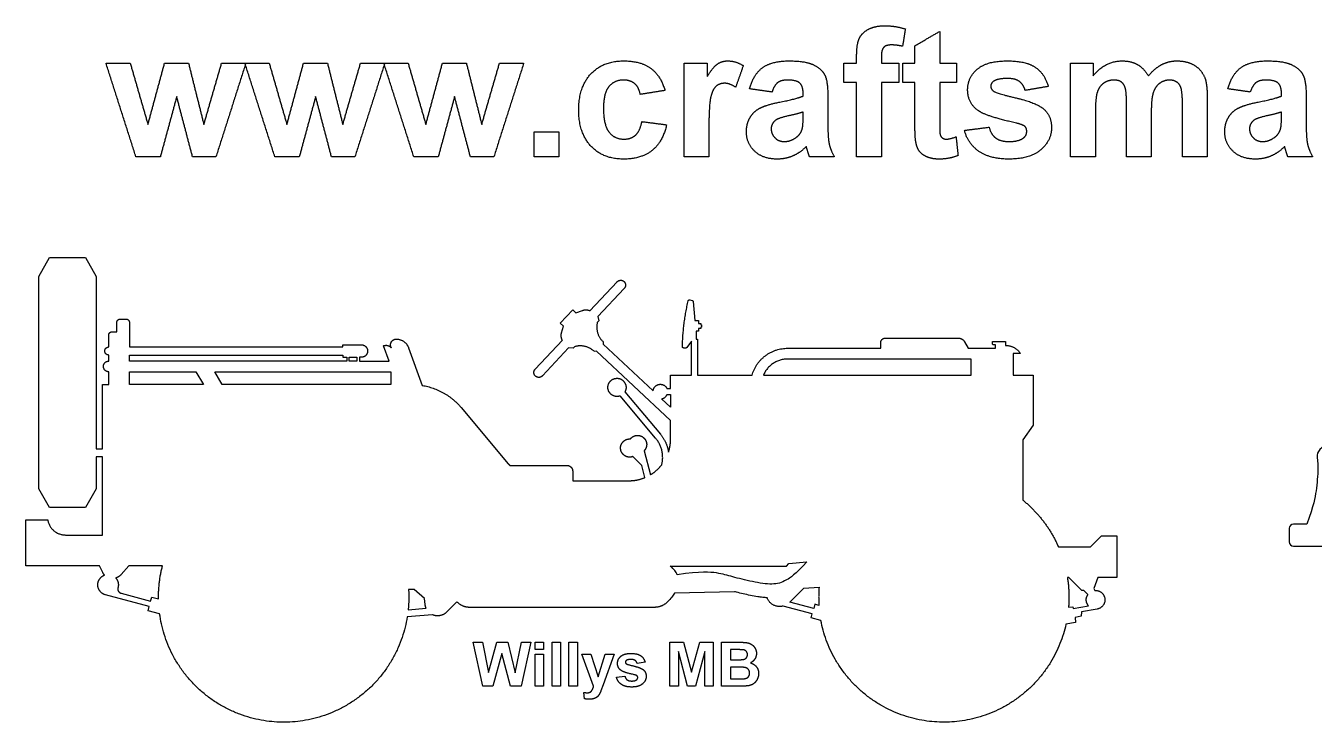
# Model space of a CAD drawing. Header units: millimetres. Extents: x -155 to 163, y -128 to 149.
# Drawn here: x -72.9 to 6.8, y 106 to 149.1 of the extents above; entities that cross this region are included whole.
import ezdxf

# ---------------------------------------------------------------- set-up
doc = ezdxf.new("R2010")
doc.units = ezdxf.units.MM
doc.header["$MEASUREMENT"] = 0
doc.layers.add('Layer 03', color=5, linetype='Continuous')

msp = doc.modelspace()

# ---------------------------------------------------------------- linework, layer by layer
at = {"layer": 'Layer 03'}
for p, q in [((-72.102, 133.598), (-71.451, 134.759)), ((-71.451, 134.759), (-69.214, 134.759)), ((-69.214, 134.759), (-68.563, 133.598)), ((-72.102, 120.466), (-72.102, 133.598)), ((-68.563, 133.598), (-68.563, 122.938)), ((-38.022, 131.474), (-36.345, 133.265)), ((-35.904, 132.851), (-37.528, 131.116)), ((-39.859, 130.713), (-39.092, 131.532)), ((-39.092, 131.532), (-38.888, 131.342)), ((-38.888, 131.342), (-38.485, 131.494)), ((-31.844, 132.15), (-31.702, 132.112)), ((-31.64, 132.039), (-31.538, 130.866)), ((-67.277, 130.167), (-67.277, 130.759)), ((-67.083, 130.954), (-66.701, 130.954)), ((-66.507, 130.759), (-66.507, 129.233)), ((-39.656, 130.523), (-39.859, 130.713)), ((-37.48, 130.845), (-37.571, 130.748)), ((-37.528, 131.116), (-37.48, 130.845)), ((-31.538, 130.866), (-31.308, 130.866)), ((-31.308, 130.866), (-31.308, 130.682)), ((-31.308, 130.682), (-31.173, 130.682)), ((-31.173, 130.682), (-31.173, 130.612)), ((-67.781, 129.233), (-67.781, 129.973)), ((-67.586, 130.167), (-67.277, 130.167)), ((-39.781, 130.11), (-39.656, 130.523)), ((-31.308, 130.201), (-31.458, 130.201)), ((-31.458, 130.201), (-31.458, 129.706)), ((-31.173, 130.385), (-31.308, 130.385)), ((-31.308, 130.385), (-31.308, 130.201)), ((-31.173, 130.612), (-31.118, 130.612)), ((-31.118, 130.455), (-31.173, 130.455)), ((-31.173, 130.455), (-31.173, 130.385)), ((-31.118, 130.612), (-31.118, 130.455)), ((-66.507, 129.233), (-53.307, 129.233)), ((-53.307, 129.233), (-53.307, 129.367)), ((-53.307, 129.367), (-52.156, 129.367)), ((-50.44, 128.361), (-50.785, 129.31)), ((-50.31, 129.183), (-50.333, 129.246)), ((-49.242, 129.189), (-48.391, 126.853)), ((-41.407, 127.858), (-39.73, 129.649)), ((-39.341, 129.18), (-40.966, 127.445)), ((-39.067, 129.15), (-39.341, 129.18)), ((-38.977, 129.247), (-39.067, 129.15)), ((-37.207, 129.556), (-37.203, 129.408)), ((-37.203, 129.408), (-34.12, 126.521)), ((-32.09, 129.168), (-32.218, 129.168)), ((-31.751, 129.59), (-32.022, 129.203)), ((-31.751, 127.495), (-31.751, 129.59)), ((-31.458, 129.706), (-31.379, 129.706)), ((-31.379, 129.706), (-31.379, 127.495)), ((-25.792, 129.154), (-20.042, 129.154)), ((-20.042, 129.154), (-20.042, 129.5)), ((-19.764, 129.778), (-15.235, 129.778)), ((-14.853, 129.553), (-14.634, 129.154)), ((-14.634, 129.154), (-12.936, 129.154)), ((-13.137, 129.447), (-13.137, 129.57)), ((-13.137, 129.57), (-12.323, 129.57)), ((-12.936, 129.364), (-13.053, 129.364)), ((-12.936, 129.154), (-12.936, 129.364)), ((-12.323, 129.57), (-12.323, 129.329)), ((-67.781, 128.361), (-67.781, 128.733)), ((-66.507, 128.361), (-66.507, 128.733)), ((-66.507, 128.733), (-53.307, 128.733)), ((-53.067, 128.361), (-66.507, 128.361)), ((-53.307, 128.733), (-53.307, 128.599)), ((-53.307, 128.599), (-53.067, 128.599)), ((-53.067, 128.599), (-53.067, 128.361)), ((-52.904, 128.361), (-52.904, 128.599)), ((-52.904, 128.599), (-52.436, 128.599)), ((-52.436, 128.361), (-52.904, 128.361)), ((-52.436, 128.599), (-52.436, 128.361)), ((-52.156, 128.599), (-52.273, 128.599)), ((-52.273, 128.599), (-52.273, 128.361)), ((-52.273, 128.361), (-50.44, 128.361)), ((-37.615, 128.968), (-37.763, 128.962)), ((-33.04, 124.685), (-37.615, 128.968)), ((-14.454, 128.488), (-25.792, 128.488)), ((-14.454, 127.495), (-14.454, 128.488)), ((-11.395, 128.831), (-11.843, 128.831)), ((-11.843, 128.831), (-11.843, 127.495)), ((-67.781, 126.905), (-67.781, 127.7)), ((-66.507, 127.7), (-62.39, 127.7)), ((-66.507, 126.905), (-66.507, 127.7)), ((-62.39, 127.7), (-61.932, 126.905)), ((-60.77, 126.905), (-61.228, 127.7)), ((-61.228, 127.7), (-50.34, 127.7)), ((-50.34, 127.7), (-50.34, 126.905)), ((-33.04, 126.659), (-33.04, 127.495)), ((-33.04, 127.495), (-31.751, 127.495)), ((-31.379, 127.495), (-28, 127.495)), ((-27.294, 127.495), (-14.454, 127.495)), ((-11.843, 127.495), (-10.615, 127.495)), ((-10.615, 127.495), (-10.615, 124.394)), ((-68.174, 122.938), (-68.174, 126.905)), ((-68.174, 126.905), (-67.781, 126.905)), ((-61.932, 126.905), (-66.507, 126.905)), ((-50.34, 126.905), (-60.77, 126.905)), ((-33.964, 123.597), (-36.154, 126.207)), ((-35.862, 126.457), (-33.67, 123.844)), ((-33.04, 125.51), (-33.589, 126.025)), ((-33.255, 126.659), (-33.04, 126.659)), ((-33.255, 126.284), (-33.04, 126.284)), ((-33.04, 126.284), (-33.04, 125.51)), ((-45.986, 125.483), (-43.073, 122.012)), ((-33.04, 123.523), (-33.04, 124.685)), ((-10.615, 124.394), (-11.254, 123.481)), ((-68.563, 122.938), (-68.174, 122.938)), ((-34.67, 122.815), (-34.273, 121.333)), ((-11.254, 123.481), (-11.254, 119.766)), ((-68.174, 122.43), (-68.563, 122.43)), ((-68.563, 122.43), (-68.563, 120.466)), ((-68.174, 117.603), (-68.174, 122.43)), ((-34.824, 121.907), (-35.372, 122.455)), ((-42.983, 121.91), (-39.452, 121.91)), ((-39.09, 121.547), (-39.09, 120.961)), ((-34.622, 121.156), (-34.824, 121.907)), ((-71.451, 119.305), (-72.102, 120.466)), ((-68.563, 120.466), (-69.214, 119.305)), ((-39.09, 120.961), (-35.602, 120.961)), ((-69.214, 119.305), (-71.451, 119.305)), ((-72.914, 115.701), (-72.914, 118.535)), ((-72.914, 118.535), (-71.558, 118.535)), ((5.219, 118.017), (5.219, 117.173)), ((6.312, 118.276), (5.478, 118.276)), ((-70.448, 117.603), (-68.174, 117.603)), ((-7.06, 116.877), (-6.383, 117.554)), ((-6.383, 117.554), (-5.44, 117.554)), ((-5.44, 117.554), (-5.44, 114.98)), ((-9.056, 116.877), (-7.06, 116.877)), ((5.478, 116.914), (7.846, 116.914)), ((-68.361, 115.701), (-72.914, 115.701)), ((-68.153, 115.287), (-68.361, 115.701)), ((-66.533, 115.701), (-67.023, 115.152)), ((-64.457, 115.701), (-66.533, 115.701)), ((-33.057, 115.672), (-25.864, 115.672)), ((-25.864, 115.672), (-25.721, 115.842)), ((-25.721, 115.842), (-24.602, 115.94)), ((-8.411, 114.98), (-8.498, 114.98)), ((-7.606, 114.175), (-8.411, 114.98)), ((-6.621, 114.98), (-6.868, 114.301)), ((-5.44, 114.98), (-6.621, 114.98)), ((-67.017, 114.001), (-65.192, 113.511)), ((-48.895, 114.228), (-49.24, 114.228)), ((-48.246, 113.683), (-48.895, 114.228)), ((-29.083, 114.099), (-32.789, 114.011)), ((-25.669, 113.46), (-24.803, 114.323)), ((-24.803, 114.323), (-23.855, 114.379)), ((-7.476, 114.175), (-7.606, 114.175)), ((-7.227, 113.927), (-7.476, 114.175)), ((-6.868, 114.301), (-6.808, 114.172)), ((-65.281, 113.181), (-67.99, 113.907)), ((-65.349, 112.924), (-65.281, 113.181)), ((-65.192, 113.511), (-65.123, 113.768)), ((-65.123, 113.768), (-64.702, 113.655)), ((-48.213, 113.311), (-48.246, 113.683)), ((-46.254, 113.469), (-46.892, 112.83)), ((-24.274, 112.732), (-26.065, 113.211)), ((-24.185, 113.062), (-25.669, 113.46)), ((-24.117, 113.319), (-24.185, 113.062)), ((-23.862, 113.251), (-24.117, 113.319)), ((-8.427, 113.142), (-8.163, 113.165)), ((-8.163, 113.165), (-8.145, 113.064)), ((-8.145, 113.064), (-7.202, 113.231)), ((-64.634, 112.732), (-65.349, 112.924)), ((-47.757, 112.67), (-49.324, 112.533)), ((-49.266, 112.976), (-48.154, 113.074)), ((-34.057, 113.128), (-45.471, 113.128)), ((-24.343, 112.475), (-24.274, 112.732)), ((-23.742, 112.314), (-24.343, 112.475)), ((-7.643, 112.574), (-8.025, 112.506)), ((-8.025, 112.506), (-7.997, 112.187)), ((-7.619, 112.849), (-7.643, 112.574)), ((-6.65, 113.027), (-7.619, 112.849)), ((-7.997, 112.187), (-8.587, 112.083)), ((-44.639, 108.252), (-45.247, 110.97)), ((-45.247, 110.97), (-44.675, 110.97)), ((-44.675, 110.97), (-44.293, 109.103)), ((-44.293, 109.103), (-43.779, 110.97)), ((-43.779, 110.97), (-43.111, 110.97)), ((-43.111, 110.97), (-42.639, 109.072)), ((-42.639, 109.072), (-42.258, 110.97)), ((-41.686, 110.97), (-42.283, 108.252)), ((-42.258, 110.97), (-41.686, 110.97)), ((-41.416, 110.97), (-40.892, 110.97)), ((-41.416, 110.514), (-41.416, 110.97)), ((-40.892, 110.97), (-40.892, 110.514)), ((-40.369, 110.97), (-39.846, 110.97)), ((-40.369, 108.252), (-40.369, 110.97)), ((-39.846, 110.97), (-39.846, 108.252)), ((-39.323, 110.97), (-38.799, 110.97)), ((-39.323, 108.252), (-39.323, 110.97)), ((-38.799, 110.97), (-38.799, 108.252)), ((-33.078, 108.252), (-33.078, 110.97)), ((-33.078, 110.97), (-32.246, 110.97)), ((-32.246, 110.97), (-31.736, 109.116)), ((-31.736, 109.116), (-31.219, 110.97)), ((-31.219, 110.97), (-30.394, 110.97)), ((-30.394, 110.97), (-30.394, 108.252)), ((-29.888, 108.252), (-29.888, 110.97)), ((-29.888, 110.97), (-28.792, 110.97)), ((-43.466, 110.284), (-44.026, 108.252)), ((-42.944, 108.252), (-43.466, 110.284)), ((-40.892, 110.514), (-41.416, 110.514)), ((-41.416, 110.227), (-40.892, 110.227)), ((-41.416, 108.252), (-41.416, 110.227)), ((-40.892, 110.227), (-40.892, 108.252)), ((-37.796, 108.252), (-38.529, 110.227)), ((-38.529, 110.227), (-37.972, 110.227)), ((-37.972, 110.227), (-37.525, 108.829)), ((-37.525, 108.829), (-37.078, 110.227)), ((-36.521, 110.227), (-37.213, 108.332)), ((-37.078, 110.227), (-36.521, 110.227)), ((-32.546, 110.392), (-32.554, 108.252)), ((-31.985, 108.252), (-32.546, 110.392)), ((-30.926, 110.392), (-31.494, 108.252)), ((-30.917, 108.252), (-30.926, 110.392)), ((-29.02, 110.514), (-29.331, 110.514)), ((-29.331, 110.514), (-29.331, 109.89)), ((-34.614, 109.738), (-35.103, 109.653)), ((-29.331, 109.89), (-28.976, 109.89)), ((-28.88, 109.434), (-29.331, 109.434)), ((-29.331, 109.434), (-29.331, 108.708)), ((-36.386, 108.809), (-35.863, 108.877)), ((-29.331, 108.708), (-28.814, 108.708)), ((-44.026, 108.252), (-44.639, 108.252)), ((-42.283, 108.252), (-42.944, 108.252)), ((-40.892, 108.252), (-41.416, 108.252)), ((-39.846, 108.252), (-40.369, 108.252)), ((-38.799, 108.252), (-39.323, 108.252)), ((-38.361, 107.473), (-38.394, 107.873)), ((-37.213, 108.332), (-37.344, 107.971)), ((-32.554, 108.252), (-33.078, 108.252)), ((-31.494, 108.252), (-31.985, 108.252)), ((-30.394, 108.252), (-30.917, 108.252)), ((-28.955, 108.252), (-29.888, 108.252))]:
    msp.add_line(p, q, dxfattribs=at)
for centre, start, end in [((5.478, 118.017), 90, 180), ((5.478, 117.173), 180, 270)]:
    msp.add_arc(centre, 0.259, start, end, dxfattribs=at)
for points, degree in [([(-20.815, 148.874), (-20.405, 149.099), (-19.778, 149.099)], 2), ([(-19.778, 149.099), (-19.135, 149.099), (-18.519, 148.901)], 2), ([(-21.531, 147.211), (-21.531, 147.935), (-21.378, 148.292)], 2), ([(-21.378, 148.292), (-21.225, 148.65), (-20.815, 148.874)], 2), ([(-18.519, 148.901), (-18.605, 148.364), (-18.691, 147.827)], 2), ([(-17.926, 147.864), (-17.16, 148.309), (-16.395, 148.753)], 2), ([(-16.395, 148.753), (-16.395, 147.765), (-16.395, 146.778)], 2), ([(-19.857, 147.762), (-20, 147.61), (-20, 147.177)], 2), ([(-19.386, 147.914), (-19.715, 147.914), (-19.857, 147.762)], 2), ([(-18.691, 147.827), (-19.052, 147.914), (-19.386, 147.914)], 2), ([(-17.926, 146.778), (-17.926, 147.321), (-17.926, 147.864)], 2), ([(-66.105, 141), (-67.028, 143.889), (-67.951, 146.778)], 2), ([(-67.951, 146.778), (-67.201, 146.778), (-66.451, 146.778)], 2), ([(-66.451, 146.778), (-65.905, 144.885), (-65.358, 142.992)], 2), ([(-65.358, 142.992), (-64.845, 144.885), (-64.332, 146.778)], 2), ([(-64.332, 146.778), (-63.59, 146.778), (-62.848, 146.778)], 2), ([(-62.848, 146.778), (-62.375, 144.885), (-61.901, 142.992)], 2), ([(-61.901, 142.992), (-61.353, 144.885), (-60.805, 146.778)], 2), ([(-59.309, 146.778), (-60.23, 143.889), (-61.15, 141)], 2), ([(-60.805, 146.778), (-60.057, 146.778), (-59.309, 146.778)], 2), ([(-57.512, 141), (-58.435, 143.889), (-59.358, 146.778)], 2), ([(-59.358, 146.778), (-58.608, 146.778), (-57.859, 146.778)], 2), ([(-57.859, 146.778), (-57.312, 144.885), (-56.765, 142.992)], 2), ([(-56.765, 142.992), (-56.252, 144.885), (-55.739, 146.778)], 2), ([(-55.739, 146.778), (-54.997, 146.778), (-54.255, 146.778)], 2), ([(-54.255, 146.778), (-53.782, 144.885), (-53.309, 142.992)], 2), ([(-53.309, 142.992), (-52.76, 144.885), (-52.212, 146.778)], 2), ([(-50.716, 146.778), (-51.637, 143.889), (-52.558, 141)], 2), ([(-52.212, 146.778), (-51.464, 146.778), (-50.716, 146.778)], 2), ([(-48.92, 141), (-49.843, 143.889), (-50.765, 146.778)], 2), ([(-50.765, 146.778), (-50.016, 146.778), (-49.266, 146.778)], 2), ([(-49.266, 146.778), (-48.72, 144.885), (-48.173, 142.992)], 2), ([(-48.173, 142.992), (-47.66, 144.885), (-47.147, 146.778)], 2), ([(-47.147, 146.778), (-46.405, 146.778), (-45.663, 146.778)], 2), ([(-45.663, 146.778), (-45.189, 144.885), (-44.716, 142.992)], 2), ([(-44.716, 142.992), (-44.168, 144.885), (-43.62, 146.778)], 2), ([(-42.123, 146.778), (-43.044, 143.889), (-43.965, 141)], 2), ([(-43.62, 146.778), (-42.872, 146.778), (-42.123, 146.778)], 2), ([(-37.966, 146.124), (-37.215, 146.926), (-35.936, 146.926)], 2), ([(-35.936, 146.926), (-34.889, 146.926), (-34.271, 146.475)], 2), ([(-32.198, 141), (-32.198, 143.889), (-32.198, 146.778)], 2), ([(-32.198, 146.778), (-31.481, 146.778), (-30.765, 146.778)], 2), ([(-30.765, 146.778), (-30.765, 146.37), (-30.765, 145.962)], 2), ([(-30.765, 145.962), (-30.417, 146.54), (-30.138, 146.733)], 2), ([(-30.138, 146.733), (-29.86, 146.926), (-29.506, 146.926)], 2), ([(-29.506, 146.926), (-29.006, 146.926), (-28.543, 146.635)], 2), ([(-28.543, 146.635), (-28.778, 145.965), (-29.012, 145.295)], 2), ([(-27.358, 146.502), (-26.798, 146.926), (-25.694, 146.926)], 2), ([(-25.694, 146.926), (-24.691, 146.926), (-24.2, 146.683)], 2), ([(-24.2, 146.683), (-23.709, 146.441), (-23.509, 146.067)], 2), ([(-22.321, 146.778), (-21.926, 146.778), (-21.531, 146.778)], 2), ([(-22.321, 145.593), (-22.321, 146.185), (-22.321, 146.778)], 2), ([(-21.531, 146.778), (-21.531, 146.994), (-21.531, 147.211)], 2), ([(-20, 147.177), (-20, 146.978), (-20, 146.778)], 2), ([(-20, 146.778), (-19.457, 146.778), (-18.914, 146.778)], 2), ([(-18.914, 146.778), (-18.914, 146.185), (-18.914, 145.593)], 2), ([(-18.667, 145.593), (-18.667, 146.185), (-18.667, 146.778)], 2), ([(-18.667, 146.778), (-18.296, 146.778), (-17.926, 146.778)], 2), ([(-16.395, 146.778), (-15.877, 146.778), (-15.358, 146.778)], 2), ([(-15.358, 146.778), (-15.358, 146.185), (-15.358, 145.593)], 2), ([(-14.074, 146.41), (-13.481, 146.926), (-12.235, 146.926)], 2), ([(-12.235, 146.926), (-11.049, 146.926), (-10.473, 146.527)], 2), ([(-8.296, 146.778), (-7.605, 146.778), (-6.914, 146.778)], 2), ([(-8.296, 141), (-8.296, 143.889), (-8.296, 146.778)], 2), ([(-6.914, 145.995), (-6.159, 146.926), (-5.117, 146.926)], 2), ([(-6.914, 146.778), (-6.914, 146.386), (-6.914, 145.995)], 2), ([(-5.117, 146.926), (-4.563, 146.926), (-4.156, 146.694)], 2), ([(-4.156, 146.694), (-3.749, 146.463), (-3.488, 145.995)], 2), ([(-3.488, 145.995), (-3.11, 146.463), (-2.671, 146.694)], 2), ([(-2.671, 146.694), (-2.233, 146.926), (-1.735, 146.926)], 2), ([(-1.735, 146.926), (-1.102, 146.926), (-0.664, 146.667)], 2), ([(-0.664, 146.667), (-0.225, 146.407), (-0.008, 145.906)], 2), ([(2.222, 146.502), (2.782, 146.926), (3.887, 146.926)], 2), ([(3.887, 146.926), (4.89, 146.926), (5.38, 146.683)], 2), ([(5.38, 146.683), (5.871, 146.441), (6.071, 146.067)], 2), ([(-38.716, 143.883), (-38.716, 145.323), (-37.966, 146.124)], 2), ([(-34.271, 146.475), (-33.653, 146.023), (-33.383, 145.099)], 2), ([(-28.148, 145.198), (-27.919, 146.079), (-27.358, 146.502)], 2), ([(-23.509, 146.067), (-23.309, 145.693), (-23.309, 144.694)], 2), ([(-14.667, 145.138), (-14.667, 145.895), (-14.074, 146.41)], 2), ([(-12.198, 145.84), (-12.8, 145.84), (-13.061, 145.668)], 2), ([(-11.461, 145.649), (-11.719, 145.84), (-12.198, 145.84)], 2), ([(-10.473, 146.527), (-9.897, 146.127), (-9.679, 145.346)], 2), ([(-0.008, 145.906), (0.148, 145.535), (0.148, 144.705)], 2), ([(1.432, 145.198), (1.661, 146.079), (2.222, 146.502)], 2), ([(6.071, 146.067), (6.272, 145.693), (6.272, 144.694)], 2), ([(-36.849, 145.34), (-37.185, 144.938), (-37.185, 143.997)], 2), ([(-35.947, 145.741), (-36.512, 145.741), (-36.849, 145.34)], 2), ([(-35.255, 145.517), (-35.522, 145.741), (-35.947, 145.741)], 2), ([(-34.914, 144.852), (-34.989, 145.294), (-35.255, 145.517)], 2), ([(-33.383, 145.099), (-34.148, 144.975), (-34.914, 144.852)], 2), ([(-30.212, 145.366), (-30.424, 145.189), (-30.545, 144.726)], 2), ([(-29.694, 145.543), (-30, 145.543), (-30.212, 145.366)], 2), ([(-29.012, 145.295), (-29.38, 145.543), (-29.694, 145.543)], 2), ([(-26.765, 145), (-27.457, 145.099), (-28.148, 145.198)], 2), ([(-26.417, 145.576), (-26.632, 145.412), (-26.765, 145)], 2), ([(-25.818, 145.741), (-26.202, 145.741), (-26.417, 145.576)], 2), ([(-25.044, 145.549), (-25.249, 145.741), (-25.818, 145.741)], 2), ([(-24.84, 144.908), (-24.84, 145.358), (-25.044, 145.549)], 2), ([(-21.531, 145.593), (-21.926, 145.593), (-22.321, 145.593)], 2), ([(-21.531, 141), (-21.531, 143.296), (-21.531, 145.593)], 2), ([(-18.914, 145.593), (-19.457, 145.593), (-20, 145.593)], 2), ([(-20, 145.593), (-20, 143.296), (-20, 141)], 2), ([(-17.926, 145.593), (-18.296, 145.593), (-18.667, 145.593)], 2), ([(-17.926, 143.046), (-17.926, 144.319), (-17.926, 145.593)], 2), ([(-15.358, 145.593), (-15.877, 145.593), (-16.395, 145.593)], 2), ([(-16.395, 145.593), (-16.395, 144.4), (-16.395, 143.207)], 2), ([(-13.981, 143.828), (-14.667, 144.299), (-14.667, 145.138)], 2), ([(-13.061, 145.668), (-13.235, 145.546), (-13.235, 145.353)], 2), ([(-13.235, 145.353), (-13.235, 145.187), (-13.083, 145.07)], 2), ([(-13.083, 145.07), (-12.877, 144.915), (-11.659, 144.633)], 2), ([(-11.111, 145.099), (-11.204, 145.458), (-11.461, 145.649)], 2), ([(-9.679, 145.346), (-10.395, 145.222), (-11.111, 145.099)], 2), ([(-6.248, 145.55), (-6.525, 145.36), (-6.645, 145)], 2), ([(-5.623, 145.741), (-5.971, 145.741), (-6.248, 145.55)], 2), ([(-5.167, 145.621), (-5.336, 145.741), (-5.623, 145.741)], 2), ([(-4.919, 145.257), (-4.999, 145.502), (-5.167, 145.621)], 2), ([(-4.84, 144.167), (-4.84, 145.012), (-4.919, 145.257)], 2), ([(-2.781, 145.545), (-3.061, 145.349), (-3.185, 144.971)], 2), ([(-2.184, 145.741), (-2.502, 145.741), (-2.781, 145.545)], 2), ([(-1.539, 145.414), (-1.748, 145.741), (-2.184, 145.741)], 2), ([(-1.383, 144.304), (-1.383, 145.164), (-1.539, 145.414)], 2), ([(2.815, 145), (2.123, 145.099), (1.432, 145.198)], 2), ([(3.163, 145.576), (2.948, 145.412), (2.815, 145)], 2), ([(3.762, 145.741), (3.378, 145.741), (3.163, 145.576)], 2), ([(4.536, 145.549), (4.331, 145.741), (3.762, 145.741)], 2), ([(4.741, 144.908), (4.741, 145.358), (4.536, 145.549)], 2), ([(-63.58, 144.716), (-64.085, 142.858), (-64.59, 141)], 2), ([(-62.602, 141), (-63.091, 142.858), (-63.58, 144.716)], 2), ([(-54.988, 144.716), (-55.492, 142.858), (-55.997, 141)], 2), ([(-54.009, 141), (-54.498, 142.858), (-54.988, 144.716)], 2), ([(-46.395, 144.716), (-46.9, 142.858), (-47.404, 141)], 2), ([(-45.417, 141), (-45.906, 142.858), (-46.395, 144.716)], 2), ([(-30.545, 144.726), (-30.667, 144.263), (-30.667, 142.787)], 2), ([(-27.477, 144.021), (-27.066, 144.225), (-26.29, 144.377)], 2), ([(-26.29, 144.377), (-25.243, 144.579), (-24.84, 144.753)], 2), ([(-24.84, 144.753), (-24.84, 144.831), (-24.84, 144.908)], 2), ([(-23.309, 144.694), (-23.309, 143.799), (-23.309, 142.904)], 2), ([(-11.659, 144.633), (-10.441, 144.351), (-9.959, 143.946)], 2), ([(-6.645, 145), (-6.765, 144.641), (-6.765, 143.809)], 2), ([(-3.185, 144.971), (-3.309, 144.593), (-3.309, 143.776)], 2), ([(-1.383, 141), (-1.383, 142.652), (-1.383, 144.304)], 2), ([(0.148, 144.705), (0.148, 142.853), (0.148, 141)], 2), ([(2.103, 144.021), (2.515, 144.225), (3.29, 144.377)], 2), ([(3.29, 144.377), (4.337, 144.579), (4.741, 144.753)], 2), ([(4.741, 144.753), (4.741, 144.831), (4.741, 144.908)], 2), ([(6.272, 144.694), (6.272, 143.799), (6.272, 142.904)], 2), ([(-37.965, 141.656), (-38.716, 142.461), (-38.716, 143.883)], 2), ([(-37.185, 143.997), (-37.185, 142.95), (-36.841, 142.518)], 2), ([(-28.346, 142.56), (-28.346, 143.05), (-28.117, 143.434)], 2), ([(-28.117, 143.434), (-27.889, 143.817), (-27.477, 144.021)], 2), ([(-25.731, 143.532), (-26.34, 143.396), (-26.528, 143.265)], 2), ([(-24.84, 143.765), (-25.121, 143.667), (-25.731, 143.532)], 2), ([(-24.897, 142.716), (-24.84, 142.912), (-24.84, 143.461)], 2), ([(-24.84, 143.461), (-24.84, 143.613), (-24.84, 143.765)], 2), ([(-11.633, 143.073), (-13.485, 143.488), (-13.981, 143.828)], 2), ([(-9.959, 143.946), (-9.481, 143.535), (-9.481, 142.802)], 2), ([(-6.765, 143.809), (-6.765, 142.404), (-6.765, 141)], 2), ([(-4.84, 141), (-4.84, 142.584), (-4.84, 144.167)], 2), ([(-3.309, 143.776), (-3.309, 142.388), (-3.309, 141)], 2), ([(1.235, 142.56), (1.235, 143.05), (1.463, 143.434)], 2), ([(1.463, 143.434), (1.691, 143.817), (2.103, 144.021)], 2), ([(3.85, 143.532), (3.24, 143.396), (3.052, 143.265)], 2), ([(4.741, 143.765), (4.459, 143.667), (3.85, 143.532)], 2), ([(4.684, 142.716), (4.741, 142.912), (4.741, 143.461)], 2), ([(4.741, 143.461), (4.741, 143.613), (4.741, 143.765)], 2), ([(-35.206, 142.331), (-34.929, 142.576), (-34.815, 143.173)], 2), ([(-34.815, 143.173), (-34.049, 143.074), (-33.284, 142.975)], 2), ([(-33.284, 142.975), (-33.517, 141.924), (-34.178, 141.388)], 2), ([(-30.667, 142.787), (-30.667, 141.894), (-30.667, 141)], 2), ([(-26.528, 143.265), (-26.815, 143.053), (-26.815, 142.727)], 2), ([(-26.815, 142.727), (-26.815, 142.406), (-26.586, 142.172)], 2), ([(-25.246, 142.21), (-24.98, 142.417), (-24.897, 142.716)], 2), ([(-23.309, 142.904), (-23.309, 142.14), (-23.225, 141.777)], 2), ([(-17.877, 141.958), (-17.926, 142.227), (-17.926, 143.046)], 2), ([(-16.395, 143.207), (-16.395, 142.482), (-16.366, 142.362)], 2), ([(-14.864, 142.63), (-14.099, 142.728), (-13.333, 142.827)], 2), ([(-13.966, 141.33), (-14.653, 141.809), (-14.864, 142.63)], 2), ([(-13.333, 142.827), (-13.235, 142.39), (-12.937, 142.164)], 2), ([(-11.121, 142.868), (-11.235, 142.978), (-11.633, 143.073)], 2), ([(-11.012, 142.575), (-11.012, 142.752), (-11.121, 142.868)], 2), ([(-9.481, 142.802), (-9.481, 142.002), (-10.144, 141.427)], 2), ([(3.052, 143.265), (2.765, 143.053), (2.765, 142.727)], 2), ([(2.765, 142.727), (2.765, 142.406), (2.995, 142.172)], 2), ([(4.334, 142.21), (4.6, 142.417), (4.684, 142.716)], 2), ([(6.272, 142.904), (6.272, 142.14), (6.355, 141.777)], 2), ([(-41.481, 141), (-41.481, 141.765), (-41.481, 142.531)], 2), ([(-41.481, 142.531), (-40.716, 142.531), (-39.951, 142.531)], 2), ([(-39.951, 142.531), (-39.951, 141.765), (-39.951, 141)], 2), ([(-36.841, 142.518), (-36.496, 142.086), (-35.916, 142.086)], 2), ([(-35.916, 142.086), (-35.482, 142.086), (-35.206, 142.331)], 2), ([(-27.833, 141.336), (-28.346, 141.82), (-28.346, 142.56)], 2), ([(-26.586, 142.172), (-26.356, 141.938), (-26.002, 141.938)], 2), ([(-26.002, 141.938), (-25.606, 141.938), (-25.246, 142.21)], 2), ([(-17.666, 141.355), (-17.819, 141.578), (-17.877, 141.958)], 2), ([(-16.366, 142.362), (-16.336, 142.242), (-16.233, 142.164)], 2), ([(-16.233, 142.164), (-16.13, 142.086), (-15.981, 142.086)], 2), ([(-15.981, 142.086), (-15.775, 142.086), (-15.383, 142.232)], 2), ([(-15.383, 142.232), (-15.321, 141.653), (-15.259, 141.074)], 2), ([(-12.937, 142.164), (-12.639, 141.938), (-12.103, 141.938)], 2), ([(-12.103, 141.938), (-11.512, 141.938), (-11.213, 142.16)], 2), ([(-11.213, 142.16), (-11.012, 142.315), (-11.012, 142.575)], 2), ([(1.747, 141.336), (1.235, 141.82), (1.235, 142.56)], 2), ([(2.995, 142.172), (3.224, 141.938), (3.579, 141.938)], 2), ([(3.579, 141.938), (3.975, 141.938), (4.334, 142.21)], 2), ([(-35.951, 140.852), (-37.215, 140.852), (-37.965, 141.656)], 2), ([(-34.178, 141.388), (-34.84, 140.852), (-35.951, 140.852)], 2), ([(-26.431, 140.852), (-27.32, 140.852), (-27.833, 141.336)], 2), ([(-25.481, 141.046), (-25.926, 140.852), (-26.431, 140.852)], 2), ([(-24.645, 141.626), (-25.035, 141.239), (-25.481, 141.046)], 2), ([(-24.591, 141.448), (-24.629, 141.583), (-24.645, 141.626)], 2), ([(-24.444, 141), (-24.504, 141.151), (-24.591, 141.448)], 2), ([(-23.225, 141.777), (-23.142, 141.414), (-22.914, 141)], 2), ([(-17.186, 140.992), (-17.513, 141.133), (-17.666, 141.355)], 2), ([(-15.259, 141.074), (-15.785, 140.852), (-16.451, 140.852)], 2), ([(-12.103, 140.852), (-13.28, 140.852), (-13.966, 141.33)], 2), ([(-10.144, 141.427), (-10.806, 140.852), (-12.103, 140.852)], 2), ([(3.15, 140.852), (2.26, 140.852), (1.747, 141.336)], 2), ([(4.1, 141.046), (3.654, 140.852), (3.15, 140.852)], 2), ([(4.935, 141.626), (4.545, 141.239), (4.1, 141.046)], 2), ([(4.989, 141.448), (4.951, 141.583), (4.935, 141.626)], 2), ([(5.136, 141), (5.076, 141.151), (4.989, 141.448)], 2), ([(6.355, 141.777), (6.438, 141.414), (6.667, 141)], 2), ([(-64.59, 141), (-65.347, 141), (-66.105, 141)], 2), ([(-61.15, 141), (-61.876, 141), (-62.602, 141)], 2), ([(-55.997, 141), (-56.755, 141), (-57.512, 141)], 2), ([(-52.558, 141), (-53.284, 141), (-54.009, 141)], 2), ([(-47.404, 141), (-48.162, 141), (-48.92, 141)], 2), ([(-43.965, 141), (-44.691, 141), (-45.417, 141)], 2), ([(-39.951, 141), (-40.716, 141), (-41.481, 141)], 2), ([(-30.667, 141), (-31.432, 141), (-32.198, 141)], 2), ([(-22.914, 141), (-23.679, 141), (-24.444, 141)], 2), ([(-20, 141), (-20.765, 141), (-21.531, 141)], 2), ([(-16.451, 140.852), (-16.858, 140.852), (-17.186, 140.992)], 2), ([(-6.765, 141), (-7.531, 141), (-8.296, 141)], 2), ([(-3.309, 141), (-4.074, 141), (-4.84, 141)], 2), ([(0.148, 141), (-0.617, 141), (-1.383, 141)], 2), ([(6.667, 141), (5.901, 141), (5.136, 141)], 2), ([(13.94, 125.71), (13.531, 126.161), (13.029, 126.46), (12.603, 126.434), (12.22, 126.102), (11.939, 125.395), (11.871, 124.909), (11.853, 124.822), (10.436, 124.713), (8.201, 123.87), (7.116, 122.895), (6.887, 122.646), (7.04, 121.823), (6.887, 120.272), (6.751, 119.483), (6.312, 118.276)], 3), ([(-32.636, 115.146), (-32.69, 115.318), (-32.808, 115.497), (-33.057, 115.672)], 3), ([(-32.789, 114.011), (-32.884, 113.848), (-33.022, 113.669), (-33.204, 113.485)], 3), ([(-28.792, 110.97), (-28.467, 110.97), (-28.307, 110.943)], 2), ([(-28.307, 110.943), (-28.148, 110.916), (-28.022, 110.831)], 2), ([(-28.022, 110.831), (-27.896, 110.745), (-27.811, 110.603)], 2), ([(-36.318, 109.667), (-36.318, 109.926), (-36.116, 110.102)], 2), ([(-36.116, 110.102), (-35.913, 110.278), (-35.487, 110.278)], 2), ([(-35.487, 110.278), (-35.082, 110.278), (-34.885, 110.141)], 2), ([(-34.885, 110.141), (-34.688, 110.005), (-34.614, 109.738)], 2), ([(-28.557, 110.505), (-28.637, 110.514), (-29.02, 110.514)], 2), ([(-28.583, 109.899), (-28.444, 109.916), (-28.364, 109.996)], 2), ([(-28.353, 110.41), (-28.421, 110.488), (-28.557, 110.505)], 2), ([(-28.364, 109.996), (-28.284, 110.076), (-28.284, 110.206)], 2), ([(-28.284, 110.206), (-28.284, 110.332), (-28.353, 110.41)], 2), ([(-27.727, 110.285), (-27.727, 110.094), (-27.827, 109.935)], 2), ([(-27.811, 110.603), (-27.727, 110.461), (-27.727, 110.285)], 2), ([(-36.084, 109.219), (-36.318, 109.38), (-36.318, 109.667)], 2), ([(-35.282, 108.961), (-35.914, 109.103), (-36.084, 109.219)], 2), ([(-35.77, 109.848), (-35.829, 109.806), (-35.829, 109.74)], 2), ([(-35.829, 109.74), (-35.829, 109.683), (-35.777, 109.644)], 2), ([(-35.777, 109.644), (-35.706, 109.591), (-35.29, 109.494)], 2), ([(-35.474, 109.907), (-35.68, 109.907), (-35.77, 109.848)], 2), ([(-35.223, 109.841), (-35.311, 109.907), (-35.474, 109.907)], 2), ([(-35.29, 109.494), (-34.874, 109.398), (-34.709, 109.259)], 2), ([(-35.103, 109.653), (-35.135, 109.776), (-35.223, 109.841)], 2), ([(-34.709, 109.259), (-34.546, 109.119), (-34.546, 108.868)], 2), ([(-28.976, 109.89), (-28.659, 109.89), (-28.583, 109.899)], 2), ([(-28.384, 109.395), (-28.498, 109.434), (-28.88, 109.434)], 2), ([(-28.21, 109.271), (-28.27, 109.356), (-28.384, 109.395)], 2), ([(-28.149, 109.064), (-28.149, 109.186), (-28.21, 109.271)], 2), ([(-27.827, 109.935), (-27.927, 109.775), (-28.099, 109.695)], 2), ([(-28.099, 109.695), (-27.855, 109.623), (-27.723, 109.449)], 2), ([(-27.723, 109.449), (-27.592, 109.275), (-27.592, 109.04)], 2), ([(-36.079, 108.365), (-36.314, 108.529), (-36.386, 108.809)], 2), ([(-35.863, 108.877), (-35.829, 108.728), (-35.727, 108.65)], 2), ([(-35.727, 108.65), (-35.625, 108.573), (-35.442, 108.573)], 2), ([(-35.442, 108.573), (-35.24, 108.573), (-35.138, 108.649)], 2), ([(-34.772, 108.398), (-34.999, 108.202), (-35.442, 108.202)], 2), ([(-35.107, 108.891), (-35.146, 108.929), (-35.282, 108.961)], 2), ([(-35.138, 108.649), (-35.069, 108.702), (-35.069, 108.791)], 2), ([(-35.069, 108.791), (-35.069, 108.851), (-35.107, 108.891)], 2), ([(-34.546, 108.868), (-34.546, 108.595), (-34.772, 108.398)], 2), ([(-28.814, 108.708), (-28.512, 108.708), (-28.43, 108.725)], 2), ([(-28.43, 108.725), (-28.306, 108.747), (-28.228, 108.833)], 2), ([(-27.916, 108.4), (-28.067, 108.295), (-28.288, 108.271)], 2), ([(-28.228, 108.833), (-28.149, 108.919), (-28.149, 109.064)], 2), ([(-27.679, 108.679), (-27.766, 108.504), (-27.916, 108.4)], 2), ([(-27.592, 109.04), (-27.592, 108.855), (-27.679, 108.679)], 2), ([(-38.394, 107.873), (-38.277, 107.847), (-38.182, 107.847)], 2), ([(-38.182, 107.847), (-38.008, 107.847), (-37.924, 107.962)], 2), ([(-37.924, 107.962), (-37.84, 108.076), (-37.796, 108.252)], 2), ([(-37.473, 107.708), (-37.534, 107.618), (-37.613, 107.561)], 2), ([(-37.344, 107.971), (-37.412, 107.799), (-37.473, 107.708)], 2), ([(-35.442, 108.202), (-35.844, 108.202), (-36.079, 108.365)], 2), ([(-28.288, 108.271), (-28.426, 108.256), (-28.955, 108.252)], 2), ([(-38.071, 107.442), (-38.218, 107.442), (-38.361, 107.473)], 2), ([(-37.809, 107.474), (-37.925, 107.442), (-38.071, 107.442)], 2), ([(-37.613, 107.561), (-37.693, 107.505), (-37.809, 107.474)], 2)]:
    msp.add_open_spline(points, degree=degree, dxfattribs=at)
for points, weights, knots in [([(-36.345, 133.265), (-36.259, 133.356), (-36.134, 133.36), (-36.009, 133.364), (-35.918, 133.279), (-35.826, 133.193), (-35.822, 133.068), (-35.818, 132.943), (-35.904, 132.851)], [1, 0.923879511176, 1, 0.923879511176, 1, 0.923879511176, 1, 0.923879511176, 1], [2967.508453, 2967.508453, 2967.508453, 2967.935928, 2967.935928, 2968.363403, 2968.363403, 2968.790878, 2968.790878, 2969.218353, 2969.218353, 2969.218353]), ([(-31.946, 132.089), (-31.938, 132.123), (-31.908, 132.141), (-31.878, 132.159), (-31.844, 132.15)], [1, 0.921009216983, 1, 0.921009216983, 1], [3001.1892439, 3001.1892439, 3001.1892439, 3001.3092838, 3001.3092838, 3001.4293237, 3001.4293237, 3001.4293237]), ([(-67.781, 128.733), (-68.031, 128.733), (-68.031, 128.983), (-68.031, 129.233), (-67.781, 129.233)], [1, 0.707106781187, 1, 0.707106781187, 1], [2809.10388, 2809.10388, 2809.10388, 2809.811017, 2809.811017, 2810.518154, 2810.518154, 2810.518154]), ([(-52.156, 129.367), (-51.772, 129.367), (-51.772, 128.983), (-51.772, 128.599), (-52.156, 128.599)], [1, 0.707106804492, 1, 0.707106804492, 1], [2844.633192, 2844.633192, 2844.633192, 2845.718307, 2845.718307, 2846.803422, 2846.803422, 2846.803422]), ([(-50.333, 129.246), (-50.396, 129.419), (-50.29, 129.569), (-50.185, 129.72), (-50.001, 129.72)], [1, 0.887008655786, 1, 0.887008655786, 1], [2853.62523, 2853.62523, 2853.62523, 2854.236686, 2854.236686, 2854.848141, 2854.848141, 2854.848141]), ([(-32.218, 129.168), (-32.253, 129.168), (-32.277, 129.193), (-32.302, 129.217), (-32.301, 129.252)], [1, 0.922269478629, 1, 0.922269478629, 1], [2995.7947162, 2995.7947162, 2995.7947162, 2995.9137818, 2995.9137818, 2996.0328474, 2996.0328474, 2996.0328474]), ([(-67.781, 127.7), (-68.111, 127.7), (-68.111, 128.03), (-68.111, 128.361), (-67.781, 128.361)], [1, 0.707106781187, 1, 0.707106781187, 1], [2806.563833, 2806.563833, 2806.563833, 2807.499109, 2807.499109, 2808.434386, 2808.434386, 2808.434386]), ([(-40.966, 127.445), (-41.051, 127.354), (-41.176, 127.35), (-41.302, 127.346), (-41.393, 127.431), (-41.484, 127.517), (-41.489, 127.642), (-41.493, 127.767), (-41.407, 127.858)], [1, 0.923879511176, 1, 0.923879511176, 1, 0.923879511176, 1, 0.923879511176, 1], [2950.67476, 2950.67476, 2950.67476, 2951.102235, 2951.102235, 2951.52971, 2951.52971, 2951.957185, 2951.957185, 2952.38466, 2952.38466, 2952.38466]), ([(-36.154, 126.207), (-36.596, 126.041), (-36.836, 126.448), (-37.076, 126.854), (-36.717, 127.161), (-36.358, 127.468), (-35.994, 127.168), (-35.629, 126.868), (-35.862, 126.457)], [1, 0.765863528051, 1, 0.765863528051, 1, 0.765863528051, 1, 0.765863528051, 1], [2914.560118, 2914.560118, 2914.560118, 2915.974931, 2915.974931, 2917.389744, 2917.389744, 2918.804557, 2918.804557, 2920.21937, 2920.21937, 2920.21937]), ([(-34.12, 126.521), (-34.082, 126.865), (-33.74, 126.92), (-33.398, 126.974), (-33.255, 126.659)], [1, 0.795103404953, 1, 0.795103404953, 1], [2984.452599, 2984.452599, 2984.452599, 2985.517662, 2985.517662, 2986.582725, 2986.582725, 2986.582725]), ([(-35.372, 122.455), (-35.624, 122.361), (-35.856, 122.499), (-36.088, 122.637), (-36.126, 122.904), (-36.164, 123.171), (-35.979, 123.367), (-35.794, 123.564), (-35.525, 123.543)], [1, 0.901711783593, 1, 0.901711783593, 1, 0.901711783593, 1, 0.901711783593, 1], [2893.914386, 2893.914386, 2893.914386, 2894.820067, 2894.820067, 2895.725748, 2895.725748, 2896.63143, 2896.63143, 2897.537111, 2897.537111, 2897.537111]), ([(-35.525, 123.543), (-35.379, 123.735), (-35.138, 123.761), (-34.898, 123.787), (-34.714, 123.63), (-34.529, 123.473), (-34.516, 123.232), (-34.503, 122.99), (-34.67, 122.815)], [1, 0.918728826429, 1, 0.918728826429, 1, 0.918728826429, 1, 0.918728826429, 1], [2897.537111, 2897.537111, 2897.537111, 2898.35946, 2898.35946, 2899.181809, 2899.181809, 2900.004158, 2900.004158, 2900.826507, 2900.826507, 2900.826507]), ([(-39.452, 121.91), (-39.302, 121.91), (-39.196, 121.804), (-39.09, 121.697), (-39.09, 121.547)], [1, 0.923879170927, 1, 0.923879170927, 1], [2880.949592, 2880.949592, 2880.949592, 2881.462215, 2881.462215, 2881.974838, 2881.974838, 2881.974838]), ([(-67.99, 113.907), (-68.444, 114.028), (-68.461, 114.499), (-68.479, 114.969), (-68.035, 115.124)], [1, 0.804482309409, 1, 0.804482309409, 1], [2696.40203, 2696.40203, 2696.40203, 2697.861349, 2697.861349, 2699.320669, 2699.320669, 2699.320669]), ([(-67.212, 114.346), (-67.245, 114.234), (-67.187, 114.132), (-67.13, 114.031), (-67.017, 114.001)], [1, 0.922065011969, 1, 0.922065011969, 1], [510.1270497, 510.1270497, 510.1270497, 510.5244636, 510.5244636, 510.9218774, 510.9218774, 510.9218774]), ([(-6.808, 114.172), (-6.257, 114.224), (-6.181, 113.675), (-6.105, 113.126), (-6.65, 113.027)], [1, 0.722300172209, 1, 0.722300172209, 1], [3094.168091, 3094.168091, 3094.168091, 3095.75869, 3095.75869, 3097.349288, 3097.349288, 3097.349288]), ([(-49.324, 112.533), (-50.387, 105.94), (-57.065, 106.027), (-63.742, 106.114), (-64.634, 112.732)], [1, 0.757076312775, 1, 0.757076312775, 1], [2649.863973, 2649.863973, 2649.863973, 2669.702213, 2669.702213, 2689.540453, 2689.540453, 2689.540453]), ([(-8.587, 112.083), (-9.957, 105.931), (-16.259, 106.028), (-22.56, 106.124), (-23.742, 112.314)], [1, 0.775396762703, 1, 0.775396762703, 1], [3101.975489, 3101.975489, 3101.975489, 3121.01914, 3121.01914, 3140.062791, 3140.062791, 3140.062791])]:
    msp.add_rational_spline(points, weights, degree=2, knots=knots, dxfattribs=at)
for points, weights in [([(-38.485, 131.494), (-38.249, 131.583), (-38.022, 131.474)], [1, 0.919783170266, 1]), ([(-32.301, 129.252), (-32.277, 130.69), (-31.946, 132.089)], [1, 0.99421028846, 1]), ([(-31.702, 132.112), (-31.645, 132.097), (-31.64, 132.039)], [1, 0.819152044289, 1]), ([(-67.277, 130.759), (-67.277, 130.954), (-67.083, 130.954)], [1, 0.707106781187, 1]), ([(-66.701, 130.954), (-66.507, 130.954), (-66.507, 130.759)], [1, 0.707106781187, 1]), ([(-37.571, 130.748), (-37.732, 130.047), (-37.207, 129.556)], [1, 0.866831800276, 1]), ([(-67.781, 129.973), (-67.781, 130.167), (-67.586, 130.167)], [1, 0.707106781187, 1]), ([(-39.73, 129.649), (-39.854, 129.869), (-39.781, 130.11)], [1, 0.919783170266, 1]), ([(-50.785, 129.31), (-50.503, 129.412), (-50.31, 129.183)], [1, 0.821133026506, 1]), ([(-50.001, 129.72), (-49.435, 129.72), (-49.242, 129.189)], [1, 0.819151754182, 1]), ([(-37.763, 128.962), (-38.288, 129.454), (-38.977, 129.247)], [1, 0.866831800276, 1]), ([(-32.022, 129.203), (-32.047, 129.168), (-32.09, 129.168)], [1, 0.887010833178, 1]), ([(-28, 127.495), (-27.519, 129.154), (-25.792, 129.154)], [1, 0.799516251787, 1]), ([(-20.042, 129.5), (-20.042, 129.778), (-19.764, 129.778)], [1, 0.707106781187, 1]), ([(-15.235, 129.778), (-14.978, 129.778), (-14.853, 129.553)], [1, 0.861706317634, 1]), ([(-13.053, 129.364), (-13.137, 129.364), (-13.137, 129.447)], [1, 0.707106781187, 1]), ([(-12.323, 129.329), (-11.727, 129.326), (-11.395, 128.831)], [1, 0.88365815346, 1]), ([(-25.792, 128.488), (-26.871, 128.488), (-27.294, 127.495)], [1, 0.834255138225, 1]), ([(-48.391, 126.853), (-46.935, 126.614), (-45.986, 125.483)], [1, 0.937594136107, 1]), ([(-33.589, 126.025), (-33.354, 126.066), (-33.255, 126.284)], [1, 0.88469207429, 1]), ([(-33.581, 121.949), (-33.353, 122.87), (-33.964, 123.597)], [1, 0.891490411572, 1]), ([(-33.67, 123.844), (-33.261, 123.356), (-33.167, 122.727)], [1, 0.962279594539, 1]), ([(-33.167, 122.727), (-33.04, 123.115), (-33.04, 123.523)], [1, 0.987538545316, 1]), ([(-43.073, 122.012), (-43.029, 121.96), (-42.983, 121.91)], [1, 0.999732172937, 1]), ([(-34.273, 121.333), (-33.87, 121.577), (-33.581, 121.949)], [1, 0.983534309498, 1]), ([(-35.602, 120.961), (-35.093, 120.961), (-34.622, 121.156)], [1, 0.980812827792, 1]), ([(-11.254, 119.766), (-9.807, 118.587), (-9.056, 116.877)], [1, 0.972106311379, 1]), ([(-71.558, 118.535), (-71.394, 117.603), (-70.448, 117.603)], [1, 0.766044443119, 1]), ([(-64.702, 113.655), (-64.717, 114.695), (-64.457, 115.701)], [1, 0.991094211648, 1]), ([(-68.035, 115.124), (-68.106, 115.197), (-68.153, 115.287)], [1, 0.989290147507, 1]), ([(-67.023, 115.152), (-67.155, 115.001), (-67.347, 114.944)], [1, 0.960161563983, 1]), ([(-67.347, 114.944), (-67.115, 114.682), (-67.212, 114.346)], [1, 0.876518975766, 1]), ([(-8.498, 114.98), (-8.353, 114.065), (-8.427, 113.142)], [1, 0.992908473962, 1]), ([(-49.24, 114.228), (-49.202, 113.601), (-49.266, 112.976)], [1, 0.996721858872, 1]), ([(-23.855, 114.379), (-23.9, 113.815), (-23.862, 113.251)], [1, 0.997338463445, 1]), ([(-48.154, 113.074), (-48.203, 113.188), (-48.213, 113.311)], [1, 0.987480378585, 1]), ([(-45.471, 113.128), (-45.907, 113.128), (-46.254, 113.469)], [1, 0.878226592209, 0.857710310856]), ([(-33.204, 113.485), (-33.556, 113.128), (-34.057, 113.128)], [1, 0.922480353654, 1]), ([(-26.065, 113.211), (-26.803, 113.001), (-27.066, 113.722)], [1, 0.732095047122, 1]), ([(-7.202, 113.231), (-7.478, 113.569), (-7.227, 113.927)], [1, 0.797939433722, 1]), ([(-46.892, 112.83), (-47.27, 112.453), (-47.757, 112.67)], [1, 0.82383334613, 1])]:
    msp.add_rational_spline(points, weights, degree=2, dxfattribs=at)
for points, knots in [([(-24.602, 115.94), (-25.356, 115.146), (-25.998, 114.7), (-26.679, 114.505), (-27.978, 114.694), (-29.278, 115.037), (-30.057, 115.273), (-31.144, 115.356), (-32.636, 115.146)], [286.611942, 286.611942, 286.611942, 286.611942, 288.867205, 291.890901, 294.914598, 297.938294, 300.96199, 303.985686, 303.985686, 303.985686, 303.985686]), ([(-27.066, 113.722), (-27.152, 113.727), (-27.348, 113.745), (-27.694, 113.792), (-28.103, 113.866), (-28.543, 113.962), (-28.868, 114.043), (-29.045, 114.09), (-29.083, 114.099)], [3147.224422, 3147.224422, 3147.224422, 3147.224422, 3147.69135, 3148.283369, 3149.112969, 3149.933052, 3150.714641, 3150.923499, 3150.923499, 3150.923499, 3150.923499])]:
    msp.add_open_spline(points, degree=3, knots=knots, dxfattribs=at)

doc.saveas('drawing.dxf')
